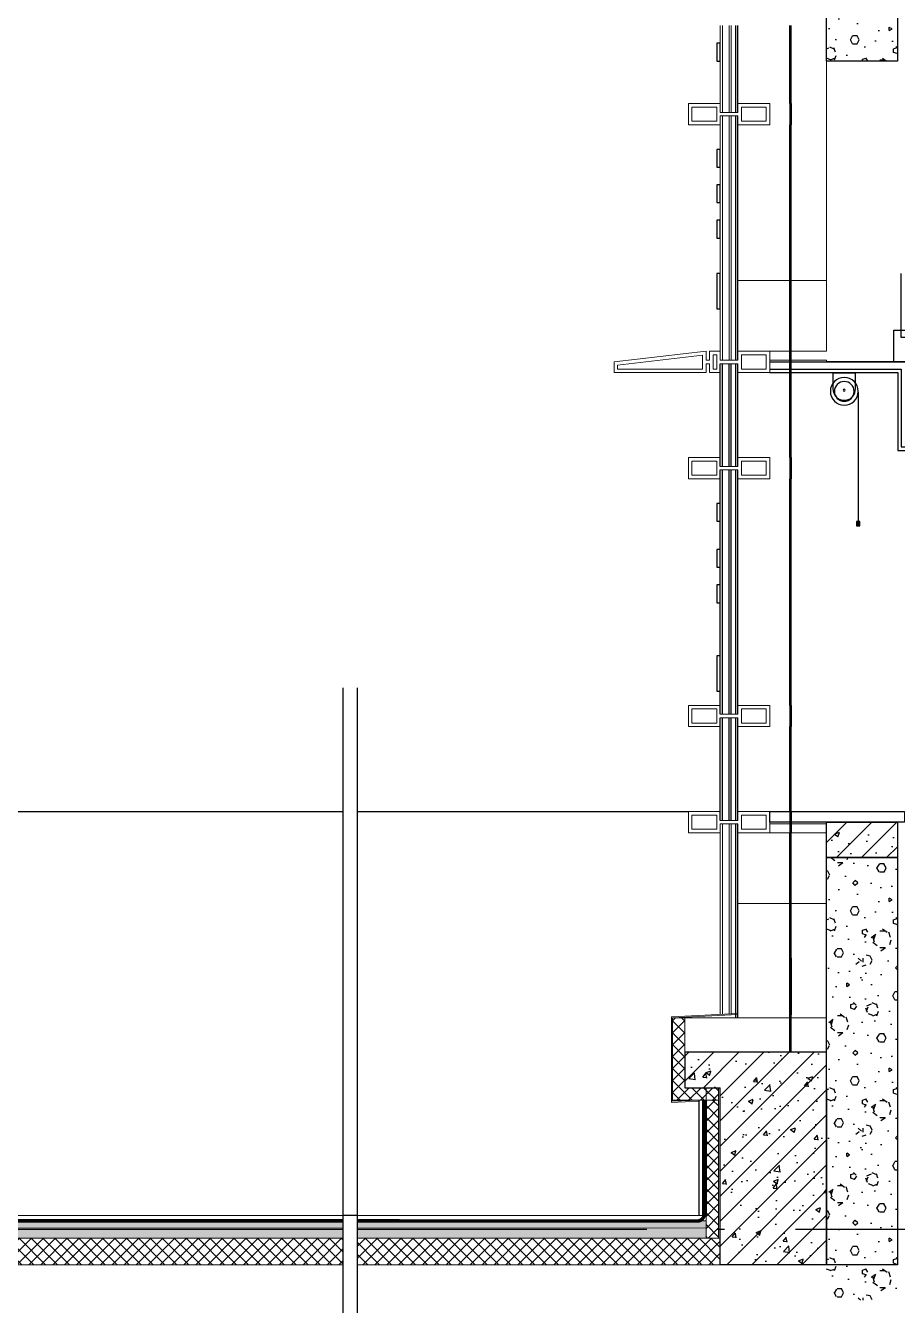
# Model space of a CAD drawing. Extents: x 1147314 to 1218578, y -272074 to -241968.
# Drawn here: x 1152400 to 1154862, y -260227 to -256612 of the extents above; entities that cross this region are included whole.
import ezdxf

# ---------------------------------------------------------------- set-up
doc = ezdxf.new("R2010")
doc.units = 0
doc.header["$LTSCALE"] = 1000
doc.header["$MEASUREMENT"] = 0
doc.linetypes.add('230303生产综合楼-平面图_t8$0$DOTE', pattern=[2.42, 2, -0.2, 0.02, -0.2])
doc.linetypes.add('DASH', pattern=[0.35, 0.25, -0.1])
for name, color, linetype in [('A-DOOR-FIRE', 4, 'Continuous'), ('A-SECT-SURF', 6, 'Continuous'), ('A-看线', 115, 'Continuous'), ('DIM_SYMB', 3, 'Continuous'), ('DOTE', 1, 'Continuous'), ('FF-窗帘-JYZS', 8, 'Continuous'), ('LY_MC_section A', 140, 'Continuous'), ('PUB_HATCH', 8, 'Continuous'), ('SURFACE', 6, 'Continuous'), ('WALL', 255, 'Continuous'), ('吊顶', 183, 'Continuous'), ('墙身保温', 21, 'Continuous'), ('墙身抹灰', 6, 'Continuous')]:
    doc.layers.add(name, color=color, linetype=linetype)
for name, color, linetype, lineweight in [('A-WALL-INSL', 241, 'Continuous', 0), ('WALL-CURT-GLAZ', 120, 'Continuous', 0), ('WALL-CURT-METL', 211, 'Continuous', 0), ('墙身分层线', 253, 'Continuous', 18)]:
    doc.layers.add(name, color=color, linetype=linetype, lineweight=lineweight)

# ---------------------------------------------------------------- blocks, each defined once
blk = doc.blocks.new('A$C38d1714a')
at = {"layer": 'A-WALL-INSL'}
blk.add_lwpolyline([(0, 0), (250, 0), (250, -200), (0, -200)], close=True, dxfattribs=at)
blk = doc.blocks.new('A$C37e4a2ef')
at = {"layer": 'A-看线'}
for points in [[(196, -60), (196, 0)], [(200, -60), (200, 0)]]:
    blk.add_lwpolyline(points, dxfattribs=at)
at = {"layer": 'WALL-CURT-METL'}
for points in [[(140, -60), (50, -60), (50, -35), (0, -35), (0, -60), (-30, -60), (-30, -35), (-40, -35), (-40, -60), (-300, -60), (-300, -30), (-40, 0), (-40, -25), (-30, -25), (-30, 0), (0, 0), (0, -25), (50, -25), (50, 0), (140, 0)], [(-50, -50), (-50, -11.2), (-290, -38.9), (-290, -50)], [(-20, -10), (-10, -10), (-10, -50), (-20, -50)], [(130, -25), (130, -10), (60, -10), (60, -50), (130, -50)]]:
    blk.add_lwpolyline(points, close=True, dxfattribs=at)
blk = doc.blocks.new('A$C42b86bd6')
at = {"layer": 'A-看线'}
for points in [[(286, 0), (286, -60)], [(290, 0), (290, -60)]]:
    blk.add_lwpolyline(points, dxfattribs=at)
at = {"layer": 'WALL-CURT-METL'}
for points in [[(230, -60), (230, 0), (140, 0), (140, -25), (90, -25), (90, 0), (0, 0), (0, -60), (90, -60), (90, -35), (140, -35), (140, -60)], [(80, -25), (80, -10), (10, -10), (10, -50), (80, -50)], [(220, -50), (220, -10), (150, -10), (150, -35), (150, -50)]]:
    blk.add_lwpolyline(points, close=True, dxfattribs=at)
blk = doc.blocks.new('A$C827e71c0')
at = {"layer": 'A-DOOR-FIRE'}
blk.add_blockref('A$C42b86bd6', (-90, 0), dxfattribs=at)
blk = doc.blocks.new('A$Cb5ae1680')
at = {"layer": 'A-看线'}
for points in [[(44, 0), (44, 690)], [(50, 0), (50, 690)], [(196, 25), (196, 665)], [(200, 25), (200, 665)]]:
    blk.add_lwpolyline(points, dxfattribs=at)
at = {"layer": 'LY_MC_section A'}
for points in [[(0, 0), (0, 690)], [(6, 0), (6, 690)], [(25, 0), (25, 690)], [(31, 0), (31, 690)]]:
    blk.add_lwpolyline(points, dxfattribs=at)
blk = doc.blocks.new('A$C071d96ed')
at = {"layer": 'A-看线'}
for points in [[(44, -690), (44, 0)], [(50, -690), (50, 0)], [(196, -665), (196, -25)], [(200, -665), (200, -25)]]:
    blk.add_lwpolyline(points, dxfattribs=at)
at = {"layer": 'WALL-CURT-GLAZ'}
for p, q in [((0, -690), (0, 0)), ((6, -690), (6, 0)), ((25, -690), (25, 0)), ((31, -690), (31, 0))]:
    blk.add_line(p, q, dxfattribs=at)
blk = doc.blocks.new('A$Ca8bf0082')
at = {"layer": 'FF-窗帘-JYZS'}
blk.add_line((-7.2, -55.8), (-7.2, -424.9), dxfattribs=at)
for points in [[(0, -1.6), (64, -1.6), (64, 0), (0, 0)], [(-11.6, -420.7), (-2.8, -420.7), (-2.8, -432.6), (-11.6, -432.6)], [(-9.6, -422.7), (-4.8, -422.7), (-4.8, -430.6), (-9.6, -430.6)]]:
    blk.add_lwpolyline(points, close=True, dxfattribs=at)
blk.add_lwpolyline([(64, -1.6), (64, -44.8), (63.2, -51.2, -0.871795), (0.8, -51.2), (0, -44.8), (0, -1.6)], format="xyb", dxfattribs=at)
for centre, radius in [((32, -53.2), 39.2), ((32, -53.2), 28), ((32.4, -50.1), 2.73), ((-7.2, -424.9), 1.2)]:
    blk.add_circle(centre, radius, dxfattribs=at)
blk = doc.blocks.new('fr')
at = {"layer": '吊顶'}
for p, q in [((1156202.9, -256841.7), (1156202.9, -257911.6)), ((1156202.9, -256841.7), (1156202.9, -257911.6)), ((1156222.9, -256841.7), (1156222.9, -257911.6)), ((1156222.9, -256841.7), (1156222.9, -257911.6)), ((1157202.9, -256841.7), (1157202.9, -257911.6)), ((1157222.9, -256841.7), (1157222.9, -257911.6)), ((1155374.1, -257911.6), (1155394.1, -257911.6)), ((1156202.9, -257911.6), (1156222.9, -257911.6)), ((1156202.9, -257911.6), (1156222.9, -257911.6)), ((1156202.9, -257911.6), (1156222.9, -257911.6)), ((1156202.9, -257911.6), (1156222.9, -257911.6)), ((1157202.9, -257911.6), (1157222.9, -257911.6)), ((1157202.9, -257911.6), (1157222.9, -257911.6))]:
    blk.add_line(p, q, dxfattribs=at)
for points in [[(1155374.1, -256841.7), (1155374.1, -257911.6), (1155394.1, -257911.6), (1155394.1, -256841.7)], [(1154871.6, -257311.7), (1154871.6, -257491.6), (1154891.6, -257491.6), (1154891.6, -257311.7)], [(1154501.6, -257561.6), (1154911.6, -257561.6), (1154911.6, -257781.6), (1155242.6, -257781.6), (1155242.6, -257981.6), (1157487, -257981.6)], [(1154501.6, -257581.6), (1154872.6, -257581.6), (1154872.6, -257801.6), (1155222.6, -257801.6), (1155222.6, -257973.6), (1155072.6, -257973.6), (1155072.6, -258001.6), (1157487, -258001.6)], [(1154501.6, -257591.6), (1154862.6, -257591.6), (1154862.6, -257811.6), (1155212.6, -257811.6), (1155212.6, -257963.6), (1155081.6, -257963.6), (1155081.6, -257943.6), (1155062.6, -257943.6), (1155062.6, -258011.6), (1157487, -258012.3)]]:
    blk.add_lwpolyline(points, dxfattribs=at)
for points in [[(1154851.6, -257471.6), (1154911.6, -257471.6), (1154911.6, -257561.6), (1154851.6, -257561.6)], [(1155354.1, -257891.6), (1155414.1, -257891.6), (1155414.1, -257981.6), (1155354.1, -257981.6)], [(1156182.9, -257891.6), (1156242.9, -257891.6), (1156242.9, -257981.6), (1156182.9, -257981.6)], [(1156182.9, -257891.6), (1156242.9, -257891.6), (1156242.9, -257981.6), (1156182.9, -257981.6)], [(1157182.9, -257891.6), (1157242.9, -257891.6), (1157242.9, -257981.6), (1157182.9, -257981.6)]]:
    blk.add_lwpolyline(points, close=True, dxfattribs=at)
at = {"layer": 'FF-窗帘-JYZS', "xscale": -1}
blk.add_blockref('A$Ca8bf0082', (1154743.6, -257591.6), dxfattribs=at)
blk = doc.blocks.new('A$C16736a7a')
at = {"layer": 'PUB_HATCH'}
h = blk.add_hatch(dxfattribs=at)
h.set_pattern_fill('钢筋混凝土', color=256, scale=20, style=0)
h.set_pattern_definition([(45, (-1143429.61, 260111.56), (-35.355339, 35.355339), []), (50, (-1143429.61, 260111.56), (143.452037, -12.550427), [15, -165]), (355, (-1143429.61, 260111.56), (-27.750267, 150.438427), [12, -132]), (100.4514, (-1143417.66, 260110.52), (115.701876, 137.887908), [12.748038, -140.228422]), (46.1842, (-1143429.61, 260151.56), (213.44821, -33.103803), [22.5, -247.5]), (96.6356, (-1143411.82, 260148.8), (186.93254, 194.823574), [19.122058, -210.3426]), (351.1842, (-1143429.6, 260151.56), (186.93239, 194.82372), [18, -198]), (21, (-1143409.61, 260141.56), (119.38141, -80.523778), [15, -165]), (326, (-1143409.61, 260141.56), (48.663066, 145.030009), [12, -132]), (71.4514, (-1143399.66, 260134.85), (168.044526, 64.5061), [12.748038, -140.228422]), (37.5, (-1143429.61, 260111.56), (2.431971, 66.5787708), [0, -130.4, 0, -134, 0, -132.5]), (7.5, (-1143429.61, 260111.56), (52.6139075, 78.8823424), [0, -76.4, 0, -127.4, 0, -50.5]), (327.5, (-1143474.21, 260111.56), (106.7644872, -4.5109743), [0, -50, 0, -156, 0, -207]), (317.5, (-1143494.21, 260111.56), (116.637234, 20.0209965), [0, -65, 0, -103.6, 0, -147])])
h.paths.add_polyline_path([(-400, 600), (-400, 500), (-300, 500), (-300, 0), (0, 0), (0, 600)])
at = {"layer": 'WALL'}
for points in [[(0, 500), (0, 600), (-400, 600), (-400, 500), (-300, 500)], [(0, 500), (0, 0), (-300, 0), (-300, 500)]]:
    blk.add_lwpolyline(points, dxfattribs=at)

msp = doc.modelspace()

# ---------------------------------------------------------------- hatches: boundary and pattern name
at = {"layer": 'PUB_HATCH'}
h = msp.add_hatch(dxfattribs=at)
h.set_pattern_fill('加气混凝土', color=256, scale=20, style=0)
h.set_pattern_definition([(0, (-8925.14, -44634.17), (120, 240), [0, -240]), (0, (-9065.54, -44666.57), (120, 240), [0, -240]), (0, (-8987.54, -44668.97), (120, 240), [0, -240]), (0, (-8902.34, -44598.17), (120, 240), [0, -240]), (0, (-9001.94, -44680.97), (120, 240), [0, -240]), (0, (-8878.34, -44446.97), (120, 240), [0, -240]), (0, (-8951.54, -44466.17), (120, 240), [0, -240]), (0, (-8913.14, -44496.17), (120, 240), [0, -240]), (0, (-9108.74, -44500.97), (120, 240), [0, -240]), (0, (-8991.14, -44511.77), (120, 240), [0, -240]), (0, (-9036.74, -44572.97), (120, 240), [0, -240]), (0, (-9034.34, -44662.97), (120, 240), [0, -240]), (0, (-8944.34, -44672.57), (120, 240), [0, -240]), (0, (-8878.34, -44566.97), (120, 240), [0, -240]), (0, (-9102.74, -44604.17), (120, 240), [0, -240]), (0, (-9082.34, -44563.37), (120, 240), [0, -240]), (0, (-8988.74, -44580.17), (120, 240), [0, -240]), (0, (-9022.34, -44614.97), (120, 240), [0, -240]), (0, (-9041.54, -44535.77), (120, 240), [0, -240]), (0, (-9011.54, -44445.77), (120, 240), [0, -240]), (0, (-9093.14, -44654.57), (120, 240), [0, -240]), (0, (-8961.14, -44494.97), (120, 240), [0, -240]), (0, (-9072.74, -44491.37), (120, 240), [0, -240]), (0, (-9091.94, -44460.17), (120, 240), [0, -240]), (130.601294, (-8893.084, -44522.114), (-599.99999337, 720.00000315), [10.53662, -4414.8444]), (18.4349488, (-8910.227, -44517.543), (599.9999978, 239.9999982), [10.842096, -1507.05116]), (90, (-8910.23, -44527.83), (120, 240), [10.285714, -469.71426]), (161.565051, (-8899.94, -44531.257), (-600.000003, 239.9999821), [10.842096, -1507.05116]), (53.1301023, (-8899.94, -44531.257), (120.0000002, 239.9999999), [11.42857, -1188.5714]), (135, (-8890.8, -44653.54), (-120.0000145, 239.999984), [9.697464, -669.12504]), (45, (-8904.51, -44653.54), (119.999999, 239.999999), [9.697464, -669.12504]), (135, (-8897.655, -44660.4), (-120.0000145, 239.999984), [9.697464, -669.12504]), (45, (-8897.655, -44660.4), (119.999999, 239.999999), [9.697464, -669.12504]), (116.56505, (-9006.23, -44492.4), (-2e-05, 479.999987), [12.77753, -255.5506]), (180, (-9011.94, -44480.97), (-120, 240), [13.714286, -226.2857]), (63.434949, (-9031.37, -44492.4), (1e-06, 479.999998), [12.77753, -255.5506]), (116.56505, (-9025.66, -44503.83), (-2e-05, 479.999987), [12.77753, -255.5506]), (0, (-9025.66, -44503.83), (120, 240), [13.714286, -226.2857]), (63.434949, (-9011.94, -44503.83), (1e-06, 479.999998), [12.77753, -255.5506]), (107.102728, (-8915.941, -44573.543), (-359.99998624, 1200.000001936), [15.54454, -6513.161]), (143.972626, (-8920.513, -44558.686), (-2279.9999711, 1679.9999981), [15.54454, -3248.808]), (180, (-8933.08, -44549.54), (-120, 240), [14.85714, -225.14284]), (36.0273733, (-8960.513, -44558.686), (2279.99998315, 1679.9999819), [15.54454, -3248.808]), (71.565051, (-8965.084, -44572.4), (360.0000018, 1199.9999979), [14.456126, -1503.43712]), (107.102728, (-8960.513, -44587.257), (-359.99998624, 1200.000001936), [15.54454, -6513.161]), (143.972626, (-8947.941, -44596.4), (-2279.9999711, 1679.9999981), [15.54454, -3248.808]), (0, (-8947.94, -44596.4), (120, 240), [14.85714, -225.14284]), (36.0273733, (-8933.084, -44596.4), (2279.99998315, 1679.9999819), [15.54454, -3248.808]), (71.565051, (-8920.513, -44587.257), (360.0000018, 1199.9999979), [14.456126, -1503.43712]), (150.255118, (-8913.655, -44461.543), (-360.00000085, 239.999997), [9.21401, -1925.72784]), (90, (-8921.66, -44466.11), (120, 240), [9.14286, -470.8571]), (29.7448813, (-8921.655, -44466.114), (360.0000002, 239.9999989), [9.21401, -1925.72784]), (116.56505, (-8969.66, -44631.83), (-2e-05, 479.999987), [12.77753, -255.5506]), (168.690067, (-8975.37, -44620.4), (-1080.0000008, 239.999994), [11.6549, -2435.8742]), (41.1859251, (-8995.941, -44626.114), (2999.99998182, 2639.99997692), [12.14874, -5090.3208]), (90, (-8995.94, -44637.54), (120, 240), [11.42857, -468.5714]), (138.814074, (-8986.798, -44645.543), (-2999.99994668, 2640.00001681), [12.14874, -5090.3208]), (16.6992442, (-8986.798, -44645.543), (3959.99997021, 1199.99998743), [11.93178, -4999.415]), (60.9453959, (-8975.37, -44642.114), (119.99999968, 239.99999788), [11.766434, -4930.1358]), (109.983106, (-9070.227, -44531.257), (-600.00000226, 1679.99999555), [13.3768, -5604.879]), (155.556045, (-9074.798, -44518.686), (-1560.00000595, 719.99998504), [13.809194, -5786.0526]), (24.4439547, (-9099.941, -44518.686), (1560.00000078, 719.99999654), [13.809194, -5786.0526]), (70.0168934, (-9104.513, -44531.257), (600.00000181, 1679.99999583), [13.3768, -5604.879]), (109.983106, (-9099.941, -44543.828), (-600.00000226, 1679.99999555), [13.3768, -5604.879]), (160.016893, (-9087.37, -44548.4), (-600.00000035, 239.99998907), [13.3768, -2795.751]), (19.9831065, (-9087.37, -44548.4), (599.9999967, 239.99999962), [13.3768, -2795.751]), (70.0168934, (-9074.798, -44543.828), (600.00000181, 1679.99999583), [13.3768, -5604.879]), (122.005383, (-8981.084, -44552.971), (-120.0000161, 239.99998775), [10.781693, -2253.3736]), (18.4349488, (-8997.084, -44547.257), (599.9999978, 239.9999982), [10.842096, -1507.05116]), (90, (-8997.08, -44557.54), (120, 240), [10.285714, -469.71426]), (161.565051, (-8986.8, -44560.97), (-600.000003, 239.9999821), [10.842096, -1507.05116]), (54.4623222, (-8986.798, -44560.971), (839.99999878, 1199.9999982), [9.83123, -4119.2846]), (116.56505, (-9050.8, -44611.26), (-2e-05, 479.999987), [12.77753, -255.5506]), (180, (-9056.51, -44599.83), (-120, 240), [12.57143, -227.42856]), (59.0362434, (-9075.941, -44611.257), (120.0000004, 239.99999884), [13.32789, -2785.5288]), (120.963756, (-9069.084, -44622.686), (-120.0000164, 239.99998898), [13.32789, -2785.5288]), (0, (-9069.08, -44622.69), (120, 240), [12.57143, -227.42856]), (63.434949, (-9056.51, -44622.69), (1e-06, 479.999998), [12.77753, -255.5506])])
h.paths.add_polyline_path([(1154661.6, -255561.6), (1154861.6, -255561.6), (1154861.6, -256711.6), (1154661.6, -256711.6)])
h = msp.add_hatch(dxfattribs=at)
h.set_pattern_fill('钢筋混凝土', color=256, scale=20, style=0)
h.set_pattern_definition([(45, (-8995.944, -47960.97), (-35.355339, 35.355339), []), (50, (-8995.94, -47960.97), (143.452037, -12.550427), [15, -165]), (355, (-8995.94, -47960.97), (-27.750267, 150.438427), [12, -132]), (100.4514, (-8983.99, -47962.02), (115.701876, 137.887908), [12.748038, -140.228422]), (46.1842, (-8995.94, -47920.97), (213.44821, -33.103803), [22.5, -247.5]), (96.6356, (-8978.16, -47923.73), (186.93254, 194.823574), [19.122058, -210.3426]), (351.1842, (-8995.94, -47920.97), (186.93239, 194.82372), [18, -198]), (21, (-8975.94, -47930.97), (119.38141, -80.523778), [15, -165]), (326, (-8975.94, -47930.97), (48.663066, 145.030009), [12, -132]), (71.4514, (-8966, -47937.68), (168.044526, 64.5061), [12.748038, -140.228422]), (37.5, (-8995.944, -47960.97), (2.431971, 66.5787708), [0, -130.4, 0, -134, 0, -132.5]), (7.5, (-8995.944, -47960.97), (52.6139075, 78.8823424), [0, -76.4, 0, -127.4, 0, -50.5]), (327.5, (-9040.544, -47960.97), (106.7644872, -4.5109743), [0, -50, 0, -156, 0, -207]), (317.5, (-9060.54, -47960.97), (116.637234, 20.0209965), [0, -65, 0, -103.6, 0, -147])])
h.paths.add_polyline_path([(1154661.6, -258861.6), (1154861.6, -258861.6), (1154861.6, -258961.6), (1154661.6, -258961.6)])
h = msp.add_hatch(dxfattribs=at)
h.set_pattern_fill('加气混凝土', color=256, scale=20, style=0)
h.set_pattern_definition([(0, (-8925.14, -48534.17), (120, 240), [0, -240]), (0, (-9065.54, -48566.57), (120, 240), [0, -240]), (0, (-8987.54, -48568.97), (120, 240), [0, -240]), (0, (-8902.34, -48498.17), (120, 240), [0, -240]), (0, (-9001.94, -48580.97), (120, 240), [0, -240]), (0, (-8878.34, -48346.97), (120, 240), [0, -240]), (0, (-8951.54, -48366.17), (120, 240), [0, -240]), (0, (-8913.14, -48396.17), (120, 240), [0, -240]), (0, (-9108.74, -48400.97), (120, 240), [0, -240]), (0, (-8991.14, -48411.77), (120, 240), [0, -240]), (0, (-9036.74, -48472.97), (120, 240), [0, -240]), (0, (-9034.34, -48562.97), (120, 240), [0, -240]), (0, (-8944.34, -48572.57), (120, 240), [0, -240]), (0, (-8878.34, -48466.97), (120, 240), [0, -240]), (0, (-9102.74, -48504.17), (120, 240), [0, -240]), (0, (-9082.34, -48463.37), (120, 240), [0, -240]), (0, (-8988.74, -48480.17), (120, 240), [0, -240]), (0, (-9022.34, -48514.97), (120, 240), [0, -240]), (0, (-9041.54, -48435.77), (120, 240), [0, -240]), (0, (-9011.54, -48345.77), (120, 240), [0, -240]), (0, (-9093.14, -48554.57), (120, 240), [0, -240]), (0, (-8961.14, -48394.97), (120, 240), [0, -240]), (0, (-9072.74, -48391.37), (120, 240), [0, -240]), (0, (-9091.94, -48360.17), (120, 240), [0, -240]), (130.601294, (-8893.087, -48422.113), (-599.99999337, 720.00000315), [10.53662, -4414.8444]), (18.4349488, (-8910.23, -48417.54), (599.9999978, 239.9999982), [10.842096, -1507.05116]), (90, (-8910.23, -48427.83), (120, 240), [10.285714, -469.71426]), (161.565051, (-8899.944, -48431.256), (-600.000003, 239.9999821), [10.842096, -1507.05116]), (53.1301023, (-8899.944, -48431.256), (120.0000002, 239.9999999), [11.42857, -1188.5714]), (135, (-8890.8, -48553.54), (-120.0000145, 239.999984), [9.697464, -669.12504]), (45, (-8904.515, -48553.54), (119.999999, 239.999999), [9.697464, -669.12504]), (135, (-8897.66, -48560.4), (-120.0000145, 239.999984), [9.697464, -669.12504]), (45, (-8897.66, -48560.4), (119.999999, 239.999999), [9.697464, -669.12504]), (116.56505, (-9006.23, -48392.4), (-2e-05, 479.999987), [12.77753, -255.5506]), (180, (-9011.94, -48380.97), (-120, 240), [13.714286, -226.2857]), (63.434949, (-9031.37, -48392.4), (1e-06, 479.999998), [12.77753, -255.5506]), (116.56505, (-9025.66, -48403.83), (-2e-05, 479.999987), [12.77753, -255.5506]), (0, (-9025.66, -48403.83), (120, 240), [13.714286, -226.2857]), (63.434949, (-9011.94, -48403.83), (1e-06, 479.999998), [12.77753, -255.5506]), (107.102728, (-8915.944, -48473.542), (-359.99998624, 1200.000001936), [15.54454, -6513.161]), (143.972626, (-8920.515, -48458.685), (-2279.9999711, 1679.9999981), [15.54454, -3248.808]), (180, (-8933.09, -48449.54), (-120, 240), [14.85714, -225.14284]), (36.0273733, (-8960.515, -48458.685), (2279.99998315, 1679.9999819), [15.54454, -3248.808]), (71.565051, (-8965.087, -48472.4), (360.0000018, 1199.9999979), [14.456126, -1503.43712]), (107.102728, (-8960.515, -48487.256), (-359.99998624, 1200.000001936), [15.54454, -6513.161]), (143.972626, (-8947.944, -48496.399), (-2279.9999711, 1679.9999981), [15.54454, -3248.808]), (0, (-8947.94, -48496.4), (120, 240), [14.85714, -225.14284]), (36.0273733, (-8933.087, -48496.399), (2279.99998315, 1679.9999819), [15.54454, -3248.808]), (71.565051, (-8920.515, -48487.256), (360.0000018, 1199.9999979), [14.456126, -1503.43712]), (150.255118, (-8913.658, -48361.542), (-360.00000085, 239.999997), [9.21401, -1925.72784]), (90, (-8921.66, -48366.11), (120, 240), [9.14286, -470.8571]), (29.7448813, (-8921.658, -48366.113), (360.0000002, 239.9999989), [9.21401, -1925.72784]), (116.56505, (-8969.66, -48531.83), (-2e-05, 479.999987), [12.77753, -255.5506]), (168.690067, (-8975.372, -48520.4), (-1080.0000008, 239.999994), [11.6549, -2435.8742]), (41.1859251, (-8995.944, -48526.113), (2999.99998182, 2639.99997692), [12.14874, -5090.3208]), (90, (-8995.94, -48537.54), (120, 240), [11.42857, -468.5714]), (138.814074, (-8986.801, -48545.542), (-2999.99994668, 2640.00001681), [12.14874, -5090.3208]), (16.6992442, (-8986.801, -48545.542), (3959.99997021, 1199.99998743), [11.93178, -4999.415]), (60.9453959, (-8975.372, -48542.113), (119.99999968, 239.99999788), [11.766434, -4930.1358]), (109.983106, (-9070.229, -48431.256), (-600.00000226, 1679.99999555), [13.3768, -5604.879]), (155.556045, (-9074.801, -48418.685), (-1560.00000595, 719.99998504), [13.809194, -5786.0526]), (24.4439547, (-9099.944, -48418.685), (1560.00000078, 719.99999654), [13.809194, -5786.0526]), (70.0168934, (-9104.515, -48431.256), (600.00000181, 1679.99999583), [13.3768, -5604.879]), (109.983106, (-9099.944, -48443.828), (-600.00000226, 1679.99999555), [13.3768, -5604.879]), (160.016893, (-9087.372, -48448.4), (-600.00000035, 239.99998907), [13.3768, -2795.751]), (19.9831065, (-9087.372, -48448.4), (599.9999967, 239.99999962), [13.3768, -2795.751]), (70.0168934, (-9074.801, -48443.828), (600.00000181, 1679.99999583), [13.3768, -5604.879]), (122.005383, (-8981.087, -48452.97), (-120.0000161, 239.99998775), [10.781693, -2253.3736]), (18.4349488, (-8997.087, -48447.256), (599.9999978, 239.9999982), [10.842096, -1507.05116]), (90, (-8997.09, -48457.54), (120, 240), [10.285714, -469.71426]), (161.565051, (-8986.8, -48460.97), (-600.000003, 239.9999821), [10.842096, -1507.05116]), (54.4623222, (-8986.801, -48460.97), (839.99999878, 1199.9999982), [9.83123, -4119.2846]), (116.56505, (-9050.8, -48511.26), (-2e-05, 479.999987), [12.77753, -255.5506]), (180, (-9056.52, -48499.83), (-120, 240), [12.57143, -227.42856]), (59.0362434, (-9075.944, -48511.256), (120.0000004, 239.99999884), [13.32789, -2785.5288]), (120.963756, (-9069.087, -48522.685), (-120.0000164, 239.99998898), [13.32789, -2785.5288]), (0, (-9069.09, -48522.68), (120, 240), [12.57143, -227.42856]), (63.434949, (-9056.52, -48522.68), (1e-06, 479.999998), [12.77753, -255.5506])])
h.paths.add_polyline_path([(1154661.6, -258961.6), (1154861.6, -258961.6), (1154861.6, -260211.6), (1154661.6, -260211.6)])
h = msp.add_hatch(dxfattribs=at)
h.set_pattern_fill('加气混凝土', color=256, scale=10, style=0)
h.set_pattern_definition([(0, (-3307.18, -39597.43), (60, 120), [0, -120]), (0, (-3377.38, -39613.63), (60, 120), [0, -120]), (0, (-3338.38, -39614.83), (60, 120), [0, -120]), (0, (-3295.78, -39579.43), (60, 120), [0, -120]), (0, (-3345.58, -39620.83), (60, 120), [0, -120]), (0, (-3283.78, -39503.83), (60, 120), [0, -120]), (0, (-3320.38, -39513.43), (60, 120), [0, -120]), (0, (-3301.18, -39528.43), (60, 120), [0, -120]), (0, (-3398.98, -39530.83), (60, 120), [0, -120]), (0, (-3340.18, -39536.23), (60, 120), [0, -120]), (0, (-3362.98, -39566.83), (60, 120), [0, -120]), (0, (-3361.78, -39611.83), (60, 120), [0, -120]), (0, (-3316.78, -39616.63), (60, 120), [0, -120]), (0, (-3283.78, -39563.83), (60, 120), [0, -120]), (0, (-3395.98, -39582.43), (60, 120), [0, -120]), (0, (-3385.78, -39562.03), (60, 120), [0, -120]), (0, (-3338.98, -39570.43), (60, 120), [0, -120]), (0, (-3355.78, -39587.83), (60, 120), [0, -120]), (0, (-3365.38, -39548.23), (60, 120), [0, -120]), (0, (-3350.38, -39503.23), (60, 120), [0, -120]), (0, (-3391.18, -39607.63), (60, 120), [0, -120]), (0, (-3325.18, -39527.83), (60, 120), [0, -120]), (0, (-3380.98, -39526.03), (60, 120), [0, -120]), (0, (-3390.58, -39510.43), (60, 120), [0, -120]), (130.601294, (-3291.155, -39541.397), (-299.999996686, 360.000001574), [5.268311, -2207.4222]), (18.4349488, (-3299.726, -39539.112), (299.9999989, 119.9999991), [5.421048, -753.52558]), (90, (-3299.726, -39544.254), (60, 120), [5.142857, -234.85713]), (161.565051, (-3294.584, -39545.969), (-300.0000015, 119.99999105), [5.421048, -753.52558]), (53.1301023, (-3294.584, -39545.969), (60.0000001, 119.99999994), [5.714286, -594.2857]), (135, (-3290.012, -39607.11), (-60.0000073, 119.9999919), [4.848732, -334.56252]), (45, (-3296.87, -39607.11), (59.9999996, 119.9999995), [4.848732, -334.56252]), (135, (-3293.44, -39610.54), (-60.0000073, 119.9999919), [4.848732, -334.56252]), (45, (-3293.44, -39610.54), (59.9999996, 119.9999995), [4.848732, -334.56252]), (116.565051, (-3347.73, -39526.54), (-1e-05, 239.999993), [6.388765, -127.7753]), (180, (-3350.58, -39520.83), (-60, 120), [6.857143, -113.14285]), (63.434949, (-3360.3, -39526.54), (5e-07, 239.999999), [6.388765, -127.7753]), (116.565051, (-3357.44, -39532.25), (-1e-05, 239.999993), [6.388765, -127.7753]), (0, (-3357.44, -39532.25), (60, 120), [6.857143, -113.14285]), (63.434949, (-3350.58, -39532.25), (5e-07, 239.999999), [6.388765, -127.7753]), (107.102728, (-3302.5836, -39567.1116), (-179.999993118, 600.000000968), [7.772269, -3256.5805]), (143.972626, (-3304.869, -39559.683), (-1139.99998555, 839.99999905), [7.772269, -1624.404]), (180, (-3311.16, -39555.11), (-60, 120), [7.428571, -112.57142]), (36.0273733, (-3324.869, -39559.683), (1139.999991575, 839.999990944), [7.772269, -1624.404]), (71.5650511, (-3327.155, -39566.54), (180.00000092, 599.99999897), [7.228063, -751.71856]), (107.102728, (-3324.8693, -39573.9688), (-179.999993118, 600.000000968), [7.772269, -3256.5805]), (143.972626, (-3318.584, -39578.54), (-1139.99998555, 839.99999905), [7.772269, -1624.404]), (0, (-3318.58, -39578.54), (60, 120), [7.428571, -112.57142]), (36.0273733, (-3311.155, -39578.54), (1139.999991575, 839.999990944), [7.772269, -1624.404]), (71.5650511, (-3304.87, -39573.969), (180.00000092, 599.99999897), [7.228063, -751.71856]), (150.255118, (-3301.441, -39511.112), (-180.00000043, 119.99999851), [4.607004, -962.86392]), (90, (-3305.44, -39513.4), (60, 120), [4.571429, -235.42855]), (29.7448813, (-3305.441, -39513.397), (180.0000001, 119.99999944), [4.607004, -962.86392]), (116.565051, (-3329.44, -39596.25), (-1e-05, 239.999993), [6.388765, -127.7753]), (168.690067, (-3332.298, -39590.54), (-540.0000004, 119.99999699), [5.827451, -1217.9371]), (41.1859251, (-3342.5836, -39593.3973), (1499.999990912, 1319.999988458), [6.074369, -2545.1604]), (90, (-3342.584, -39599.11), (60, 120), [5.714286, -234.2857]), (138.814074, (-3338.012, -39603.1116), (-1499.999973338, 1320.000008407), [6.074369, -2545.1604]), (16.6992442, (-3338.012, -39603.1116), (1979.999985103, 599.999993716), [5.96589, -2499.7075]), (60.9453959, (-3332.298, -39601.3973), (59.99999984, 119.999998939), [5.883217, -2465.0679]), (109.983106, (-3379.7265, -39545.969), (-300.00000113, 839.999997777), [6.6884, -2802.4395]), (155.556045, (-3382.012, -39539.683), (-780.000002973, 359.99999252), [6.904597, -2893.0263]), (24.4439547, (-3394.5836, -39539.683), (780.00000039, 359.999998268), [6.904597, -2893.0263]), (70.0168934, (-3396.8693, -39545.969), (300.000000904, 839.999997916), [6.6884, -2802.4395]), (109.983106, (-3394.5836, -39552.2545), (-300.00000113, 839.999997777), [6.6884, -2802.4395]), (160.016893, (-3388.298, -39554.54), (-300.00000018, 119.99999453), [6.6884, -1397.8755]), (19.9831065, (-3388.298, -39554.54), (299.99999835, 119.99999981), [6.6884, -1397.8755]), (70.0168934, (-3382.012, -39552.2545), (300.000000904, 839.999997916), [6.6884, -2802.4395]), (122.005383, (-3335.155, -39556.826), (-60.00000805, 119.99999387), [5.390846, -1126.6868]), (18.4349488, (-3343.155, -39553.969), (299.9999989, 119.9999991), [5.421048, -753.52558]), (90, (-3343.155, -39559.11), (60, 120), [5.142857, -234.85713]), (161.565051, (-3338.012, -39560.826), (-300.0000015, 119.99999105), [5.421048, -753.52558]), (54.4623222, (-3338.012, -39560.826), (419.99999939, 599.9999991), [4.915614, -2059.6423]), (116.565051, (-3370.01, -39585.97), (-1e-05, 239.999993), [6.388765, -127.7753]), (180, (-3372.87, -39580.25), (-60, 120), [6.285714, -113.71428]), (59.0362434, (-3382.584, -39585.969), (60.000000195, 119.99999942), [6.663946, -1392.7644]), (120.963756, (-3379.155, -39591.683), (-60.0000082, 119.99999449), [6.663946, -1392.7644]), (0, (-3379.16, -39591.68), (60, 120), [6.285714, -113.71428]), (63.434949, (-3372.87, -39591.68), (5e-07, 239.999999), [6.388765, -127.7753])])
h.paths.add_polyline_path([(1149414.4, -260006.6), (1154321.5, -260008.1), (1154321.5, -260036.6), (1149414.4, -260036.6)])
at = {"layer": '墙身保温'}
h = msp.add_hatch(dxfattribs=at)
h.set_pattern_fill('ANSI37', color=256, scale=15, style=0)
h.set_pattern_definition([(45, (0, 0), (-16.83798023, 16.83798023), []), (135, (0, 0), (-16.83798023, -16.83798023), [])])
edge = h.paths.add_edge_path()
edge.add_line((1154356.6, -259611.6), (1154261.6, -259611.6))
edge.add_line((1154261.6, -259611.6), (1154261.6, -259414.6))
edge.add_line((1154261.6, -259414.6), (1154226.6, -259414.6))
edge.add_line((1154226.6, -259414.6), (1154226.6, -259611.6))
edge.add_line((1154226.6, -259611.6), (1154226.6, -259646.6))
edge.add_line((1154226.6, -259646.6), (1154356.6, -259646.6))
edge.add_line((1154356.6, -259646.6), (1154356.6, -259611.6))
h = msp.add_hatch(dxfattribs=at)
h.set_pattern_fill('ANSI37', color=256, scale=15, style=0)
h.set_pattern_definition([(45, (-2105.807, -39560.812), (-16.83798023, 16.83798023), []), (135, (-2105.807, -39560.812), (-16.83798023, -16.83798023), [])])
h.paths.add_polyline_path([(1154321.5, -259646.6), (1154356.6, -259646.6), (1154356.6, -260036.5), (1154321.5, -260036.5)])
h = msp.add_hatch(dxfattribs=at)
h.set_pattern_fill('ANSI37', color=256, scale=15, style=0)
h.set_pattern_definition([(45, (-3342.584, -39560.826), (-16.83798023, 16.83798023), []), (135, (-3342.584, -39560.826), (-16.83798023, -16.83798023), [])])
h.paths.add_polyline_path([(1149374.4, -260036.6), (1154361.6, -260036.6), (1154361.6, -260111.6), (1149374.4, -260111.6)])
at = {"layer": '墙身分层线'}
h = msp.add_hatch(dxfattribs=at)
h.set_pattern_fill('混凝土', color=256, scale=10)
h.set_pattern_definition([(50, (-3342.584, -39560.826), (71.7260183, -6.2752135), [7.5, -82.5]), (355, (-3342.58, -39560.826), (-13.8751334, 75.2192134), [6, -66]), (100.4514, (-3336.606, -39561.35), (57.850938, 68.9439542), [6.374019, -70.114211]), (46.1842, (-3342.58, -39540.83), (106.724105, -16.5519014), [11.25, -123.75]), (96.6356, (-3333.69, -39542.21), (93.466271, 97.411787), [9.561029, -105.1713]), (351.1842, (-3342.58, -39540.83), (93.466195, 97.41186), [9, -99]), (21, (-3332.584, -39545.826), (59.6907052, -40.261889), [7.5, -82.5]), (326, (-3332.58, -39545.826), (24.331533, 72.5150045), [6, -66]), (71.4514, (-3327.61, -39549.18), (84.022263, 32.2530497), [6.374019, -70.114211]), (37.5, (-3342.584, -39560.826), (1.21598553, 33.2893854), [0, -65.2, 0, -67, 0, -66.25]), (7.5, (-3342.584, -39560.826), (26.3069537, 39.4411712), [0, -38.2, 0, -63.7, 0, -25.25]), (327.5, (-3364.884, -39560.826), (53.3822436, -2.2554872), [0, -25, 0, -78, 0, -103.5]), (317.5, (-3374.884, -39560.826), (58.318617, 10.0104982), [0, -32.5, 0, -51.8, 0, -73.5])])
h.paths.add_polyline_path([(1149414.4, -259986.6), (1154321.5, -259988.1), (1154321.5, -260008.1), (1149414.4, -260006.6)])

# ---------------------------------------------------------------- linework, layer by layer
at = {"layer": 'A-SECT-SURF'}
msp.add_lwpolyline([(1154861.6, -260011.6), (1157487, -260011.6)], dxfattribs=at)
at = {"layer": 'A-WALL-INSL'}
for points in [[(1154561.6, -256611.6), (1154561.6, -257331.6), (1154661.6, -257331.6), (1154661.6, -256611.6)], [(1154661.6, -260011.6), (1154661.6, -259091.6), (1154561.6, -259091.6), (1154561.6, -259211.6)], [(1154261.6, -259511.6), (1154261.6, -259414.6)], [(1154261.6, -259414.6), (1154661.6, -259414.6)]]:
    msp.add_lwpolyline(points, dxfattribs=at)
at = {"layer": 'A-看线'}
for points in [[(1154405.6, -256856.6), (1154405.6, -256611.6)], [(1154411.6, -256856.6), (1154411.6, -256611.6)], [(1154557.6, -256831.6), (1154557.6, -256611.6)], [(1154561.6, -256831.6), (1154561.6, -256611.6)], [(1156311.6, -257561.6), (1154661.6, -257561.6)], [(1154405.6, -257856.6), (1154405.6, -257566.6)], [(1154411.6, -257856.6), (1154411.6, -257566.6)], [(1154557.6, -257831.6), (1154557.6, -257591.6)], [(1154561.6, -257831.6), (1154561.6, -257591.6)], [(1154405.6, -258856.6), (1154405.6, -258566.6)], [(1154411.6, -258856.6), (1154411.6, -258566.6)], [(1154557.6, -258831.6), (1154557.6, -258591.6)], [(1154561.6, -258831.6), (1154561.6, -258591.6)], [(1149083.9, -258831.6), (1154271.6, -258831.6)], [(1154405.6, -259414.6), (1154405.6, -258866.6)], [(1154411.6, -259414.6), (1154411.6, -258866.6)], [(1154557.6, -259511.6), (1154557.6, -258891.6)], [(1154561.6, -259511.6), (1154561.6, -258891.6)], [(1154557.6, -259245.6), (1154557.6, -259405.6)], [(1154561.6, -259245.6), (1154561.6, -259405.6)], [(1154405.6, -259511.6), (1154405.6, -259511.6)], [(1154411.6, -259511.6), (1154411.6, -259511.6)]]:
    msp.add_lwpolyline(points, dxfattribs=at)
at = {"layer": 'DOTE', "linetype": '230303生产综合楼-平面图_t8$0$DOTE'}
msp.add_line((1147313.8, -260011.6), (1157487, -260011.6), dxfattribs=at)
at = {"layer": 'LY_MC_section A', "color": 41}
for points in [[(1154361.6, -256661.6), (1154351.6, -256661.6), (1154351.6, -256711.6), (1154361.6, -256711.6)], [(1154361.6, -256961.6), (1154351.6, -256961.6), (1154351.6, -257011.6), (1154361.6, -257011.6)], [(1154361.6, -257061.6), (1154351.6, -257061.6), (1154351.6, -257111.6), (1154361.6, -257111.6)], [(1154361.6, -257161.6), (1154351.6, -257161.6), (1154351.6, -257211.6), (1154361.6, -257211.6)], [(1154361.6, -257311.6), (1154351.6, -257311.6), (1154351.6, -257411.6), (1154361.6, -257411.6)], [(1154361.6, -257961.6), (1154351.6, -257961.6), (1154351.6, -258011.6), (1154361.6, -258011.6)], [(1154361.6, -258091.6), (1154351.6, -258091.6), (1154351.6, -258141.6), (1154361.6, -258141.6)], [(1154361.6, -258191.6), (1154351.6, -258191.6), (1154351.6, -258241.6), (1154361.6, -258241.6)], [(1154361.6, -258391.6), (1154351.6, -258391.6), (1154351.6, -258491.6), (1154361.6, -258491.6)]]:
    msp.add_lwpolyline(points, close=True, dxfattribs=at)
at = {"layer": 'LY_MC_section A'}
for points in [[(1154361.6, -257856.6), (1154361.6, -257566.6)], [(1154367.6, -257856.6), (1154367.6, -257566.6)], [(1154386.6, -257856.6), (1154386.6, -257566.6)], [(1154392.6, -257856.6), (1154392.6, -257566.6)], [(1154361.6, -258856.6), (1154361.6, -258566.6)], [(1154367.6, -258856.6), (1154367.6, -258566.6)], [(1154386.6, -258856.6), (1154386.6, -258566.6)], [(1154392.6, -258856.6), (1154392.6, -258566.6)]]:
    msp.add_lwpolyline(points, dxfattribs=at)
at = {"layer": 'WALL'}
for points in [[(1154661.6, -255561.6), (1154861.6, -255561.6), (1154861.6, -256711.6), (1154661.6, -256711.6)], [(1154661.6, -258861.6), (1154861.6, -258861.6), (1154861.6, -258961.6), (1154661.6, -258961.6)], [(1154661.6, -258961.6), (1154861.6, -258961.6), (1154861.6, -260111.6), (1154661.6, -260111.6)]]:
    msp.add_lwpolyline(points, close=True, dxfattribs=at)
at = {"layer": 'WALL-CURT-GLAZ'}
for p, q in [((1154361.6, -256856.6), (1154361.6, -256611.6)), ((1154367.6, -256856.6), (1154367.6, -256611.6)), ((1154386.6, -256856.6), (1154386.6, -256611.6)), ((1154392.6, -256856.6), (1154392.6, -256611.6)), ((1154361.6, -259404.5), (1154361.6, -258866.6)), ((1154367.6, -259404.2), (1154367.6, -258866.6)), ((1154386.6, -259403), (1154386.6, -258866.6)), ((1154392.6, -259402.7), (1154392.6, -258866.6))]:
    msp.add_line(p, q, dxfattribs=at)
for points in [[(1154501.6, -257556.6), (1154661.6, -257556.6), (1154661.6, -257561.6), (1154501.6, -257561.6)], [(1154501.6, -258861.6), (1154661.6, -258861.6), (1154661.6, -258866.6), (1154501.6, -258866.6)]]:
    msp.add_lwpolyline(points, close=True, dxfattribs=at)
for points in [[(1154411.6, -259401.6), (1154223.6, -259411.6), (1154223.6, -259653), (1154301.5, -259649.6)], [(1154411.6, -259404.6), (1154226.6, -259414.6), (1154226.6, -259649.6), (1154301.5, -259646.6)]]:
    msp.add_lwpolyline(points, dxfattribs=at)
at = {"layer": '墙身分层线'}
for p, q in [((1154321.5, -260036.5), (1154321.5, -259611.6)), ((1154356.6, -260036.5), (1154356.6, -259611.6)), ((1154361.6, -260036.5), (1154361.6, -259611.6)), ((1154321.5, -259988.1), (1149424.4, -259986.6)), ((1154321.5, -260008.1), (1149414.4, -260006.6)), ((1154361.6, -260036.5), (1149374.4, -260036.6)), ((1154361.6, -260111.5), (1149374.4, -260111.6))]:
    msp.add_line(p, q, dxfattribs=at)
msp.add_lwpolyline([(1154356.6, -259611.6), (1154261.6, -259611.6), (1154261.6, -259414.6), (1154226.6, -259414.6), (1154226.6, -259611.6), (1154226.6, -259646.6), (1154356.6, -259646.6), (1154356.6, -259611.6)], dxfattribs=at)
at = {"layer": '墙身分层线', "color": 6, "linetype": 'DASH', "ltscale": 0.1, "const_width": 10}
msp.add_lwpolyline([(1149419.4, -259611.6), (1149419.4, -259966.6, 0.414214), (1149439.4, -259986.6), (1154296.5, -259988.2, 0.414214), (1154316.5, -259968.2), (1154316.5, -259646.6)], format="xyb", dxfattribs=at)
at = {"layer": '墙身抹灰'}
msp.add_lwpolyline([(1154501.9, -258831.6), (1154881.9, -258831.6), (1154881.6, -258861.6), (1154501.6, -258861.6)], close=True, dxfattribs=at)
for points in [[(1154301.5, -259646.6), (1154301.5, -259973.1)], [(1154311.5, -259646.6), (1154311.5, -259973.1)], [(1154321.5, -259646.6), (1154321.5, -259973.1)]]:
    msp.add_lwpolyline(points, dxfattribs=at)

# ---------------------------------------------------------------- block references
at = {"layer": 'A-DOOR-FIRE'}
for name, p in [('A$C827e71c0', (1154361.6, -256831.6)), ('A$C37e4a2ef', (1154361.6, -257531.6)), ('A$C42b86bd6', (1154271.6, -257831.6))]:
    msp.add_blockref(name, p, dxfattribs=at)
at = {"layer": 'FF-窗帘-JYZS'}
for name, p in [('fr', (0, 0)), ('A$C16736a7a', (1154661.6, -260111.6))]:
    msp.add_blockref(name, p, dxfattribs=at)
at = {"layer": 'LY_MC_section A'}
for p in [(1154271.6, -258531.6), (1154271.6, -258831.6)]:
    msp.add_blockref('A$C42b86bd6', p, dxfattribs=at)
at = {"layer": 'SURFACE'}
for name, p in [('A$C071d96ed', (1154361.6, -256866.6)), ('A$C38d1714a', (1154411.6, -257331.6)), ('A$Cb5ae1680', (1154361.6, -258556.6)), ('A$C38d1714a', (1154411.6, -258891.6))]:
    msp.add_blockref(name, p, dxfattribs=at)

# ---------------------------------------------------------------- next in the draw order: wipeouts: each hides what was drawn before it
msp.add_wipeout([(1153336, -258481.8), (1153336, -270625.8), (1153296, -270625.8), (1153296, -258481.8)]).dxf.layer = 'DIM_SYMB'

# ---------------------------------------------------------------- next in the draw order: linework, layer by layer
at = {"layer": 'DIM_SYMB'}
for points in [[(1153296, -258481.8), (1153296, -264448.3), (1153338, -264463.5), (1153254, -264478.4), (1153296, -264493.3), (1153296, -270625.8)], [(1153336, -258481.8), (1153336, -264448.3), (1153378, -264463.5), (1153294, -264478.4), (1153336, -264493.3), (1153336, -270625.8)]]:
    msp.add_lwpolyline(points, dxfattribs=at)
at = {"layer": '墙身抹灰'}
msp.add_line((1154316.5, -259973.1), (1149434.4, -259971.6), dxfattribs=at)

doc.saveas('drawing.dxf')
